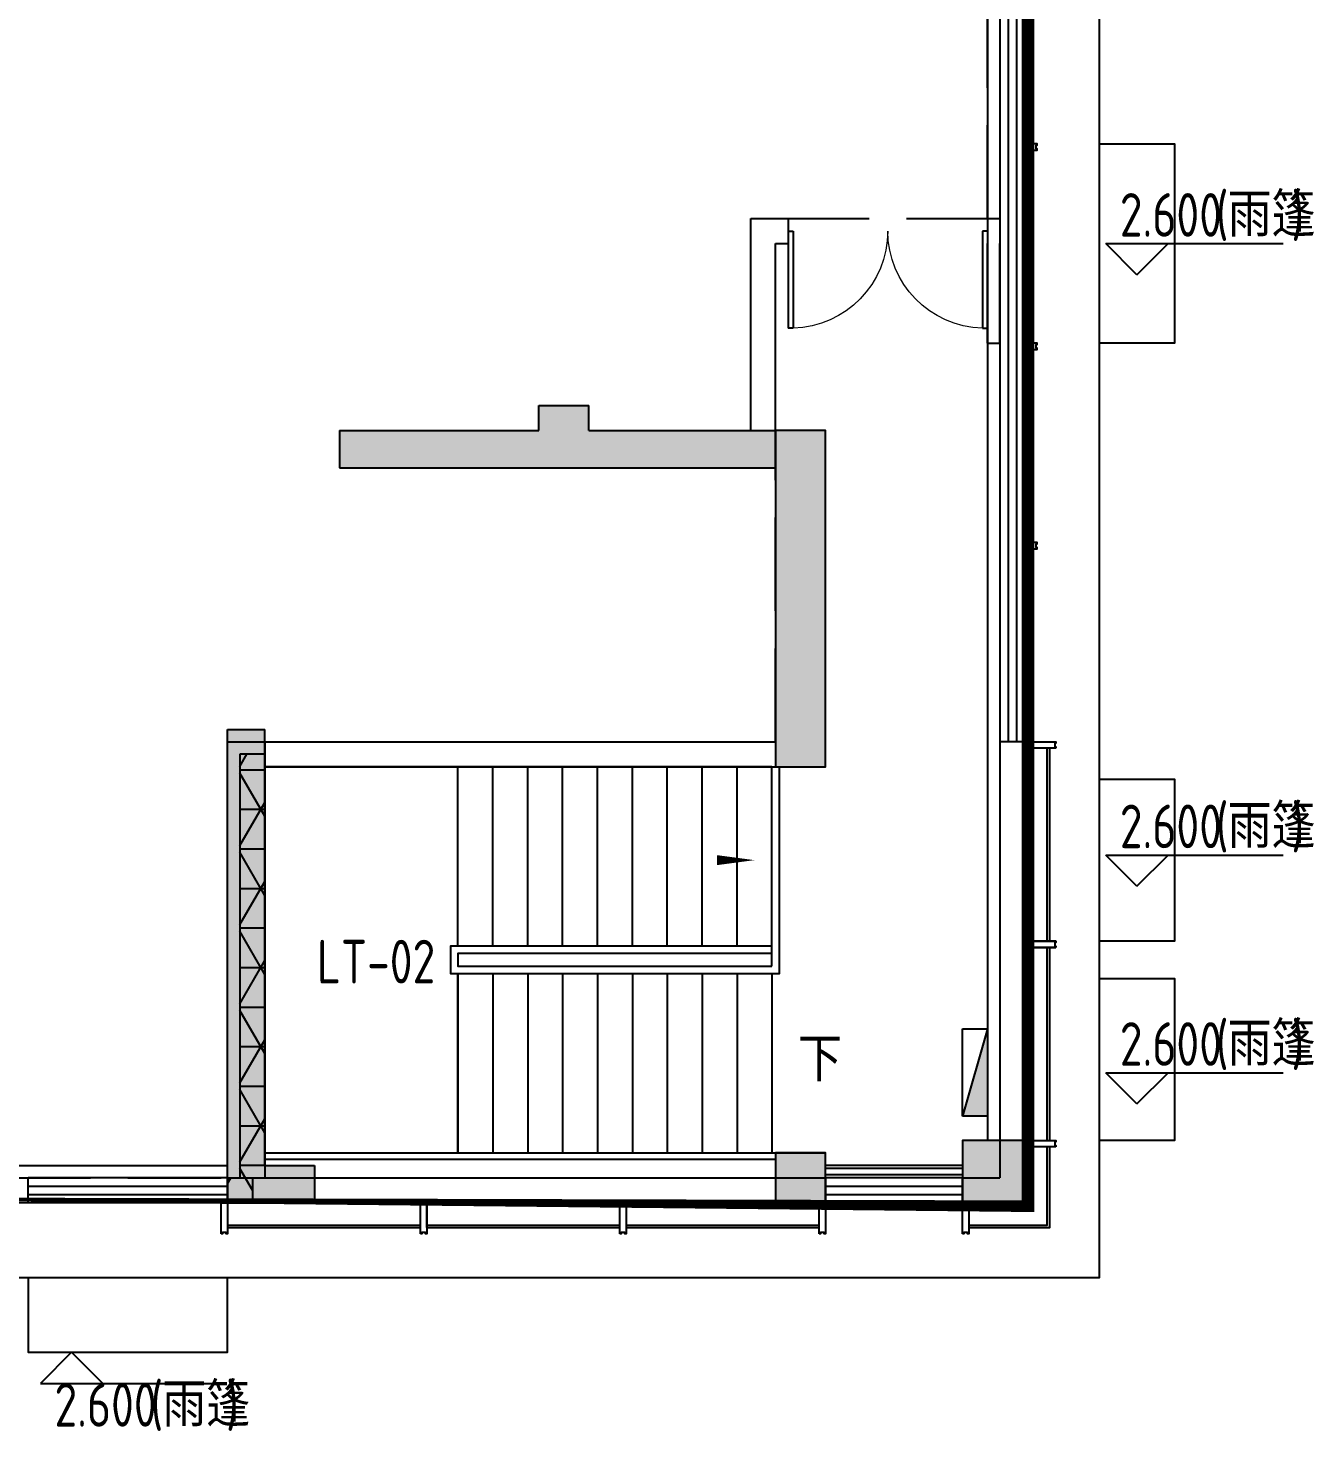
# Model space of a CAD drawing. Extents: x 512858 to 514372, y -232486 to -231710.
# Drawn here: x 513814.87 to 513825.19, y -232343.88 to -232332.62 of the extents above; entities that cross this region are included whole.
import ezdxf

# ---------------------------------------------------------------- set-up
doc = ezdxf.new("R2010")
doc.units = 0
doc.header["$LTSCALE"] = 1000
doc.linetypes.add('DASH', pattern=[0.35, 0.25, -0.1])
doc.layers.get('0').update_dxf_attribs({"color": 252})
for name, color, linetype in [('0-灰色石材', 253, 'Continuous'), ('6#-造型-1F（实施版）金属型材-METAL-S', 253, 'Continuous'), ('6#-造型-银白色铝板', 252, 'Continuous'), ('A-ANNO-100-DIM-E', 253, 'Continuous'), ('A-ANNO-100-TXT', 252, 'Continuous'), ('A-DOOR', 252, 'Continuous'), ('A-METAL-E', 253, 'Continuous'), ('A-PATT-COLU', 253, 'Continuous'), ('A-STAIR', 252, 'Continuous'), ('A-STR-CONC-B', 252, 'Continuous'), ('A-STR-CONC-C', 253, 'Continuous'), ('A-STR-CONC-E', 253, 'Continuous'), ('A-STR-CONC-H', 253, 'Continuous'), ('A-WALL-S', 252, 'Continuous'), ('A-WINDOW', 253, 'Continuous'), ('DIM_SYMB', 252, 'Continuous'), ('PUB_HATCH', 252, 'Continuous'), ('STAIR', 252, 'Continuous'), ('WALL', 252, 'Continuous'), ('面积', 6, 'Continuous')]:
    doc.layers.add(name, color=color, linetype=linetype)
doc.layers.add('P-FIRE-FH', color=252, linetype='Continuous', lineweight=25)
doc.layers.add('面积-计容-餐饮便利店-1', color=3, linetype='Continuous', lineweight=0)
doc.styles.add('TYDG_02', font='TSSDENG.shx', dxfattribs={"width": 0.8, "bigfont": 'hztxt.shx'})
pattern_1 = [(0, (513858.5324277764, -232374.4523006194), (0, 0.3175), []), (60, (513858.5324277764, -232374.4523006194), (-0.2749630657015593, 0.15875), []), (120, (513858.5324277764, -232374.4523006194), (-0.2749630657015593, -0.1587499999999999), [])]

# ---------------------------------------------------------------- blocks, each defined once
blk = doc.blocks.new('2新12$TwtSys$00000434')
for p, q in [((-0.5, 0.5), (-0.5, -0.5)), ((-0.5, -0.5), (0.5, 0.5)), ((0.5, 0.5), (-0.5, 0.5)), ((0.5, -0.5), (0.5, 0.5)), ((-0.5, -0.5), (0.5, -0.5))]:
    blk.add_line(p, q)
blk.add_solid([(0.5, -0.5), (0.5, 0.5), (-0.5, -0.5)])
blk = doc.blocks.new('2新73A$C24E84E36')
at = {"layer": 'P-FIRE-FH', "xscale": -700, "yscale": 200, "zscale": 700, "rotation": 90}
blk.add_blockref('2新12$TwtSys$00000434', (33200.00000140583, 945.592656671306), dxfattribs=at)
blk = doc.blocks.new('2新154_FZH')
blk.add_lwpolyline([(-0.5, -0.5), (0.5, -0.5), (0.5, 0.5), (-0.5, 0.5)], close=True)
at = {"layer": 'PUB_HATCH'}
blk.add_solid([(-0.5, -0.5), (0.5, -0.5), (-0.5, 0.5), (0.5, 0.5)], dxfattribs=at)
blk = doc.blocks.new('2新692F柱')
at = {"layer": 'A-PATT-COLU'}
for points in [[(-39395.35756773228, -25897.76591123528), (-39162.0243409771, -25797.76585794636), (-39162.02434097696, -25597.76585794638), (-39562.02434097696, -25597.76585794638), (-39562.02434097715, -25797.7660178134)], [(-41162.02370150599, -26097.76857568798), (-39462.02402124257, -26097.76585794609), (-39395.3576743104, -25897.76591123537), (-39562.02434097715, -25797.7660178134), (-41162.02418110759, -25797.76857568836)], [(-39395.35756773228, -25897.76591123528), (-39462.02434097696, -26097.76585794635), (-37662.02434097689, -26097.76585794635), (-37662.02434097689, -25797.76585794635), (-39162.0243409771, -25797.76585794636)], [(-42062.02434097691, -31997.7658579464), (-41762.02434097697, -31697.7658579464), (-41762.02434097696, -28197.76585794638), (-42062.02434097696, -28197.76585794638)], [(-41762.02434097697, -31697.7658579464), (-42062.02434097691, -31997.7658579464), (-41362.02434097693, -31997.76585794638), (-41362.02434097693, -31697.76585794638)]]:
    blk.add_hatch(color=256, dxfattribs=at).paths.add_polyline_path(points)
at = {"layer": 'A-STR-CONC-B'}
for p, q in [((-39562.02434097715, -25797.7660178134), (-39562.02434097696, -25597.76585794638)), ((-39562.02434097696, -25597.76585794638), (-39162.02434097696, -25597.76585794638)), ((-39162.0243409771, -25797.76585794636), (-39162.02434097696, -25597.76585794638)), ((-41162.02418110759, -25797.76857568836), (-39562.02434097715, -25797.7660178134)), ((-41162.02418110759, -25797.76857568836), (-41162.02370150599, -26097.76857568798)), ((-39162.0243409771, -25797.76585794636), (-37662.02434097689, -25797.76585794635)), ((-41162.02370150599, -26097.76857568798), (-39462.02402124257, -26097.76585794609)), ((-39462.02434097696, -26097.76585794635), (-37662.02434097689, -26097.76585794635)), ((-42062.02434097691, -31997.7658579464), (-42062.02434097696, -28197.76585794638)), ((-42062.02434097696, -28197.76585794638), (-41762.02434097696, -28197.76585794638)), ((-41762.02434097697, -31697.7658579464), (-41762.02434097696, -28197.76585794638)), ((-41762.02434097697, -31697.7658579464), (-41362.02434097693, -31697.76585794638)), ((-41362.02434097693, -31697.76585794638), (-41362.02434097693, -31997.76585794638)), ((-42062.02434097691, -31997.7658579464), (-41362.02434097693, -31997.76585794638))]:
    blk.add_line(p, q, dxfattribs=at)
at = {"layer": 'A-STR-CONC-C'}
for p, xscale, yscale, zscale, rotation in [((-37462.02434097695, -27147.76585849337), 399.9999999999345, 2699.999998905987, 2699.999998905987, 359.9999999999729), ((-35912.02434097672, -31747.76585794663), 499.9999999995634, 499.9999999995634, 499.9999999995634, 5.16933e-11), ((-37462.02434097675, -31797.76585794651), 399.9999999994179, 399.9999999994179, 399.9999999994179, 4.53359e-11)]:
    blk.add_blockref('2新154_FZH', p, dxfattribs=dict(at, xscale=xscale, yscale=yscale, zscale=zscale, rotation=rotation))
blk = doc.blocks.new('2新157a-dahsedfweo334')
at = {"layer": '6#-造型-1F（实施版）金属型材-METAL-S'}
blk.add_lwpolyline([(2186872.201774191, 353421.0987316766), (2186922.201774191, 353421.0987316766), (2186922.201774191, 353521.0987316763), (2186912.201774191, 353521.0987316763), (2186912.201774191, 353511.0987316763), (2186882.201774191, 353511.0987316763), (2186882.201774191, 353521.0987316765), (2186872.201774191, 353521.0987316765)], close=True, dxfattribs=at)
blk = doc.blocks.new('2新164a-waraet5465478')
at = {"layer": '6#-造型-1F（实施版）金属型材-METAL-S'}
blk.add_lwpolyline([(2224547.201306965, 326871.1637832528), (2224547.201306965, 327121.1637832531), (2224597.201306965, 327121.1637832531), (2224597.201306965, 326871.1637832529), (2224587.201306965, 326871.1637832529), (2224587.201306965, 326881.1637832529), (2224557.201306965, 326881.1637832528), (2224557.201306965, 326871.1637832528)], close=True, dxfattribs=at)
blk = doc.blocks.new('2新160a-dsrtr678jfghj')
at = {"layer": '0-灰色石材'}
for p, q in [((2321975.643750187, 552547.9219618023), (2323525.78880567, 552547.9219618023)), ((2321975.643750187, 552527.9219618023), (2323525.78880567, 552527.9219618023)), ((2323575.78880567, 552547.9219618023), (2325125.78880567, 552547.9219618023)), ((2323575.78880567, 552527.9219618023), (2325125.78880567, 552527.9219618023)), ((2325175.78880567, 552547.9219618023), (2326725.655223631, 552547.9219618023)), ((2325175.78880567, 552527.9219618023), (2326725.655223631, 552527.9219618023))]:
    blk.add_line(p, q, dxfattribs=at)
for points in [[(2328555.643367365, 554827.9763276392), (2328555.643367365, 556378.0636250164)], [(2328575.643367365, 554827.9763276392), (2328575.643367365, 556378.0636250164)], [(2328555.643367365, 553227.9219618018), (2328555.643367365, 554778.009259179)], [(2328575.643367365, 553227.9219618018), (2328575.643367365, 554778.009259179)], [(2327925.78880567, 552527.9219618023), (2328575.643367365, 552527.9219618023), (2328575.643367365, 553177.9548933415)], [(2327925.78880567, 552547.9219618023), (2328555.643367365, 552547.9219618023), (2328555.643367365, 553177.9548933415)]]:
    blk.add_lwpolyline(points, dxfattribs=at)
at = {"layer": '6#-造型-1F（实施版）金属型材-METAL-S'}
for p, q in [((2328475.643292546, 561227.5716712015), (2328375.788805669, 561227.5716712014)), ((2328375.788805669, 559577.5716687691), (2328475.643292545, 559577.5716687692)), ((2328465.643292545, 559587.5716687692), (2328465.643292545, 559617.571668769)), ((2328475.643292545, 559587.5716687692), (2328465.643292545, 559587.5716687692)), ((2328475.643292545, 559577.5716687692), (2328475.643292545, 559587.5716687692)), ((2328375.643292546, 558027.5716663371), (2328375.78880567, 558017.571666337)), ((2328375.788805669, 558027.5716663371), (2328375.643292546, 558027.5716663371)), ((2328375.643292546, 557987.5716663373), (2328375.643292546, 557977.5716663371)), ((2328375.788805669, 557987.5716663373), (2328375.643292546, 557987.5716663373)), ((2328375.643292546, 557977.5716663371), (2328375.788805669, 557977.5716663371)), ((2328475.643292546, 558027.5716663371), (2328375.788805669, 558027.5716663371)), ((2328375.78880567, 558017.571666337), (2328375.788805669, 558027.5716663371)), ((2328375.78880567, 558017.571666337), (2328385.643292546, 558017.571666337)), ((2328375.788805669, 557987.5716663373), (2328375.78880567, 558017.571666337)), ((2328385.643292546, 557987.5716663372), (2328375.788805669, 557987.5716663373)), ((2328375.788805669, 557977.5716663371), (2328375.788805669, 557987.5716663373)), ((2328375.788805669, 557977.5716663371), (2328475.643292546, 557977.5716663371)), ((2328385.643292546, 558017.571666337), (2328385.643292546, 557987.5716663372)), ((2328465.643292546, 557987.5716663372), (2328465.643292546, 558017.571666337)), ((2328465.643292546, 558017.571666337), (2328475.643292546, 558017.5716663371)), ((2328475.643292546, 557987.5716663372), (2328465.643292546, 557987.5716663372)), ((2328475.643292546, 558017.5716663371), (2328475.643292546, 558027.5716663371)), ((2328475.643292546, 557977.5716663371), (2328475.643292546, 557987.5716663372)), ((2328625.78861659, 554827.9000137085), (2328425.788816985, 554827.9554066954)), ((2328425.788303128, 554777.9000137085), (2328625.78861659, 554777.9000137085)), ((2323575.78880567, 552527.9219618023), (2323575.78880567, 552727.9219618019))]:
    blk.add_line(p, q, dxfattribs=at)
at = {"layer": '6#-造型-银白色铝板'}
for name, p, rotation in [('2新157a-dahsedfweo334', (1974954.54456087, 2748099.773445392), 270), ('2新157a-dahsedfweo334', (1974954.54456087, 2746499.77344296), 270), ('2新157a-dahsedfweo334', (1974954.544560872, 2744899.773440528), 270), ('2新164a-waraet5465478', (2655496.953283028, -1668169.2474401), 90), ('2新164a-waraet5465478', (2655496.952567392, -1669769.192047786), 90), ('2新164a-waraet5465478', (2655496.952588924, -1671369.279345164), 90)]:
    blk.add_blockref(name, p, dxfattribs=dict(at, rotation=rotation))
for p in [(97378.58819281727, 225606.7043253869), (98978.58749871235, 225606.7581785447), (100578.5874987124, 225606.7581785447), (102178.453916674, 225606.7581785436), (103328.4539312636, 225606.7581823522)]:
    blk.add_blockref('2新164a-waraet5465478', p, dxfattribs=at)
blk = doc.blocks.new('2新13$WINLIB2D$00000001')
at = {"color": 0}
for points in [[(-0.4999999999999964, 0.5000000000000142), (-0.4999999999999964, -0.4999999999999858)], [(-0.4999999999999964, 0.5000000000000142), (0.5000000000000036, 0.5000000000000142)], [(0.5000000000000036, -0.4999999999999858), (0.5000000000000036, 0.5000000000000142)], [(0.5000000000000036, 0.1666666666666714), (-0.4999999999999964, 0.1666666666666714)], [(0.5000000000000036, -0.1666666666666572), (-0.4999999999999964, -0.1666666666666572)], [(-0.4999999999999964, -0.4999999999999858), (0.5000000000000036, -0.4999999999999858)]]:
    blk.add_lwpolyline(points, dxfattribs=at)
blk = doc.blocks.new('2新04$DorLib2D$00000002')
for p, q in [((-0.5, -1e-16), (-0.5000000000000007, 0.4875)), ((-0.4750000000000007, 0.4875), (-0.5000000000000007, 0.4875)), ((-0.475, 0), (-0.4750000000000007, 0.4875)), ((0.475, 0), (0.4750000000000007, 0.4875)), ((0.4750000000000007, 0.4875), (0.5000000000000007, 0.4875)), ((0.5, -1e-16), (0.5000000000000007, 0.4875)), ((-0.5, -1e-16), (-0.475, 0)), ((0.5, -1e-16), (0.475, 0))]:
    blk.add_line(p, q)
at = {"lineweight": 13}
for centre, start, end in [((-0.4875, 0), 0, 88.53071641864632), ((0.4875, 0), 91.46928358135371, 180)]:
    blk.add_arc(centre, 0.4875, start, end, dxfattribs=at)

msp = doc.modelspace()

# ---------------------------------------------------------------- hatches: boundary and pattern name
at = {"layer": 'A-PATT-COLU'}
h = msp.add_hatch(dxfattribs=at)
h.set_pattern_fill('NET3', color=252, scale=0.1, style=0)
h.set_pattern_definition(pattern_1)
h.paths.add_polyline_path([(513816.7704034354, -232338.4500664774), (513816.5704034354, -232338.4500664774), (513816.5704034354, -232341.8500664773), (513816.6704851096, -232341.9501481515), (513816.6704851096, -232341.8500664773), (513816.7704034354, -232341.8500664773)], flags=17)
h = msp.add_hatch(dxfattribs=at)
h.set_pattern_fill('NET3', color=252, scale=0.1, style=0)
h.set_pattern_definition(pattern_1)
h.paths.add_polyline_path([(513816.4705087744, -232342.0500664773), (513816.6704851096, -232342.0500664773), (513816.6704851096, -232341.9501481515), (513816.5704034354, -232341.8500664773), (513816.4705087744, -232341.8500664773), (513816.4705087744, -232341.9500664774)], flags=17)

# ---------------------------------------------------------------- linework, layer by layer
at = {"color": 252, "linetype": 'DASH', "ltscale": 0.003}
msp.add_lwpolyline([(513800.2704034354, -232334.6500645872), (513797.7204034354, -232334.6500647685), (513797.7204034354, -232337.0500646779), (513797.8204034354, -232337.0500646779), (513797.8204034354, -232340.4500646779), (513811.4704034354, -232340.4501509286), (513811.4704034354, -232341.8500664773), (513816.4704034354, -232341.8500664773), (513816.4704034354, -232338.3500650727), (513820.8704314363, -232338.350150756), (513820.8704033855, -232334.1500664694), (513822.5704035682, -232334.1500664694), (513822.5704059104, -232331.7500664773), (513822.3704034354, -232331.7500664773), (513822.3704034354, -232331.5500664773), (513813.7204034354, -232331.5500664773), (513813.7204034354, -232336.0500664773), (513800.2704034354, -232336.0500664773)], close=True, dxfattribs=at)
at = {"layer": 'A-ANNO-100-DIM-E', "color": 252}
for p, q in [((513823.7704033925, -232334.6012820305), (513823.5204033925, -232334.3512820305)), ((513823.5204033925, -232334.3512820305), (513824.9434033924, -232334.3512820305)), ((513823.7704033925, -232334.6012820305), (513824.0204033925, -232334.3512820305)), ((513823.7704042324, -232339.509493117), (513823.5204042324, -232339.259493117)), ((513823.5204042324, -232339.259493117), (513824.9434042324, -232339.259493117)), ((513823.7704042324, -232339.509493117), (513824.0204042324, -232339.259493117)), ((513823.7704042324, -232341.2563665343), (513823.5204042324, -232341.0063665343)), ((513823.5204042324, -232341.0063665343), (513824.9434042324, -232341.0063665343)), ((513823.7704042324, -232341.2563665343), (513824.0204042324, -232341.0063665343)), ((513815.2201316314, -232343.2500664694), (513814.9701316314, -232343.5000664694)), ((513815.2201316314, -232343.2500664694), (513815.4701316314, -232343.5000664694)), ((513814.9701316314, -232343.5000664694), (513816.3931316314, -232343.5000664694))]:
    msp.add_line(p, q, dxfattribs=at)
at = {"layer": 'A-METAL-E', "color": 252}
for points in [[(513764.7704033855, -232324.4500664197), (513786.9704033855, -232324.4500664197), (513786.9704033855, -232338.4500646699), (513795.4704033855, -232338.4500646699), (513795.4704033855, -232341.2500646699), (513810.5704033855, -232341.2500646699), (513810.5704033855, -232342.6500664694), (513823.4704033889, -232342.6500664694), (513823.4704033889, -232313.7500663767), (513806.6702036904, -232313.7500664723)], [(513823.4704033889, -232333.5500336548), (513824.070403396, -232333.5500336548), (513824.070403396, -232335.1500336548), (513823.4704033889, -232335.1500336811)], [(513823.4704033889, -232338.6500646699), (513824.070403396, -232338.6500646699), (513824.070403396, -232339.9500646174), (513823.4704033889, -232339.9500646436)], [(513823.4704033889, -232340.2500664169), (513824.070403396, -232340.2500664169), (513824.070403396, -232341.5500664169), (513823.4704033889, -232341.5500664431)], [(513822.3704034354, -232341.7750664773), (513821.2704034354, -232341.7750664773)], [(513822.3704034354, -232341.8250664774), (513821.2704034354, -232341.8250664774)], [(513814.8704034354, -232342.6500664694), (513814.8704034354, -232343.2500664694), (513816.4704034354, -232343.2500664694), (513816.4704034354, -232342.6500664694)]]:
    msp.add_lwpolyline(points, dxfattribs=at)
at = {"layer": 'A-STAIR', "color": 252}
for p, q in [((513818.3204851095, -232338.5500664773), (513816.7704851095, -232338.5500664773)), ((513816.7704851095, -232338.5500664773), (513816.7704851095, -232341.6500664773)), ((513820.8404851095, -232338.5500664773), (513818.3204851095, -232338.5500664773)), ((513818.3204851095, -232339.9900664773), (513818.3204851095, -232338.5500664773)), ((513818.3204851095, -232339.9900664773), (513818.3204851095, -232338.5500664773)), ((513818.6004851095, -232339.9900664773), (513818.6004851095, -232338.5500664773)), ((513818.8804851095, -232339.9900664773), (513818.8804851095, -232338.5500664773)), ((513819.1604851095, -232339.9900664773), (513819.1604851095, -232338.5500664773)), ((513819.4404851096, -232339.9900664773), (513819.4404851096, -232338.5500664773)), ((513819.7204851095, -232339.9900664773), (513819.7204851095, -232338.5500664773)), ((513820.0004851096, -232339.9900664773), (513820.0004851096, -232338.5500664773)), ((513820.2804851095, -232339.9900664773), (513820.2804851095, -232338.5500664773)), ((513820.5604851096, -232339.9900664773), (513820.5604851096, -232338.5500664773)), ((513820.8404851095, -232338.5500664773), (513820.9004851095, -232338.5500664773)), ((513818.3204851095, -232340.2100664773), (513818.3204851095, -232341.6500664773)), ((513818.3204851095, -232341.6500664773), (513818.3204851095, -232340.2100664773)), ((513818.6004851095, -232340.2100664773), (513818.6004851095, -232341.6500664773)), ((513818.8804851095, -232340.2100664773), (513818.8804851095, -232341.6500664773)), ((513819.1604851095, -232340.2100664773), (513819.1604851095, -232341.6500664773)), ((513819.4404851096, -232340.2100664773), (513819.4404851096, -232341.6500664773)), ((513819.7204851095, -232340.2100664773), (513819.7204851095, -232341.6500664773)), ((513820.0004851096, -232340.2100664773), (513820.0004851096, -232341.6500664773)), ((513820.2804851095, -232340.2100664773), (513820.2804851095, -232341.6500664773)), ((513820.5604851096, -232340.2100664773), (513820.5604851096, -232341.6500664773)), ((513820.8404851095, -232340.2100664773), (513820.8404851095, -232341.6500664773)), ((513816.7704851095, -232341.6500664773), (513818.3204851095, -232341.6500664773)), ((513818.3204851095, -232341.6500664773), (513820.8404851095, -232341.6500664773)), ((513816.7704852847, -232341.7001521607), (513820.8704034354, -232341.7001364014))]:
    msp.add_line(p, q, dxfattribs=at)
for points in [[(513820.8394851096, -232339.9900664773), (513818.2604851095, -232339.9900664773), (513818.2604851095, -232340.2100664773), (513820.9004851095, -232340.2100664773), (513820.9004851095, -232338.5500664773)], [(513820.8404851095, -232340.1500664773), (513820.8404851095, -232338.5500664773)], [(513820.8394851096, -232340.0500664773), (513818.3204851095, -232340.0500664773), (513818.3204851095, -232340.1500664773), (513820.8394851096, -232340.1500664773)]]:
    msp.add_lwpolyline(points, dxfattribs=at)
at = {"layer": 'A-STR-CONC-E', "color": 252}
msp.add_lwpolyline([(513822.5704059104, -232331.7500664773), (513822.5704059104, -232341.5500664773)], dxfattribs=at)
at = {"layer": 'A-STR-CONC-H', "color": 252}
for points in [[(513805.1704070838, -232314.9500664774), (513805.4704070838, -232314.9500664774), (513805.4704070838, -232315.2500664773), (513806.0704034354, -232315.2500664773), (513806.0704034354, -232314.9500664774), (513806.4704070838, -232314.9500664774), (513806.4704070838, -232314.3500664773), (513822.8704034372, -232314.3500661784), (513822.8704034372, -232342.0500664652), (513811.1704034354, -232342.0500664774), (513811.1704034354, -232340.6500646778), (513796.0704034354, -232340.6500646778), (513796.0704034354, -232337.8500646779), (513789.1704034354, -232337.8500646779), (513789.1704034354, -232322.2500660348), (513765.1704034354, -232322.2500660348)], [(513811.7954034354, -232341.7500664773), (513816.4704034354, -232341.7500664773)], [(513822.3704034354, -232341.7500664773), (513821.2704034354, -232341.7500664773)]]:
    msp.add_lwpolyline(points, dxfattribs=at)
at = {"layer": 'A-WALL-S', "color": 252}
for p, q in [((513820.6704033855, -232335.8500664773), (513820.6704033855, -232334.1500664694)), ((513820.6704033855, -232334.1500664694), (513820.9704035682, -232334.1500664694)), ((513822.5704035682, -232334.1500664694), (513822.6704035423, -232334.1500664694)), ((513820.8704033855, -232335.8500664773), (513820.8704033855, -232334.3500664693)), ((513820.8704033855, -232334.3500664693), (513820.9704035682, -232334.3500664693)), ((513822.5704035424, -232335.1500664718), (513822.5704035424, -232334.3500664693)), ((513822.6704035423, -232335.1500664718), (513822.6704035423, -232334.3500664693)), ((513822.5704035424, -232335.1500664718), (513822.6704035423, -232335.1500664718)), ((513820.6704033855, -232335.8500664773), (513820.8704033855, -232335.8500664773)), ((513816.7704034352, -232338.3500664773), (513820.8704034352, -232338.3500664693)), ((513816.7704034352, -232338.3500664773), (513816.7704034356, -232338.5500664773)), ((513820.8704034352, -232338.3500664693), (513820.8704034356, -232338.5500664694)), ((513822.6704036441, -232338.3500664716), (513822.670403443, -232341.8500664773)), ((513822.8704036441, -232338.3500664831), (513822.6704036441, -232338.3500664716)), ((513822.8704036441, -232338.3500664831), (513822.8704034315, -232342.0500664773)), ((513816.5704034354, -232338.4500664774), (513816.5704034354, -232341.8500664773)), ((513816.7704034354, -232338.4500664774), (513816.5704034354, -232338.4500664774)), ((513816.7704034354, -232338.4500664774), (513816.7704034354, -232341.8500664773)), ((513816.7704034356, -232338.5500664773), (513820.8704034356, -232338.5500664694)), ((513816.4704034354, -232341.8500664773), (513816.4705087744, -232341.8500664773)), ((513816.4705087744, -232341.8500664773), (513816.4705087744, -232342.0500664773)), ((513816.4705087744, -232341.8500664773), (513816.5704034354, -232341.8500664773)), ((513816.6704851096, -232341.8500664773), (513821.2704034354, -232341.8500664773)), ((513816.6704851096, -232341.8500664773), (513816.6704851096, -232342.0500664773)), ((513822.3704034354, -232341.8500664773), (513822.670403443, -232341.8500664773)), ((513816.4704034354, -232342.0500664773), (513816.4705087744, -232342.0500664773)), ((513816.4705087744, -232342.0500664773), (513816.6704851096, -232342.0500664773)), ((513816.6704851096, -232342.0500664773), (513821.2704034354, -232342.0500664773)), ((513822.3704034354, -232342.0500664773), (513822.8704034315, -232342.0500664773))]:
    msp.add_line(p, q, dxfattribs=at)
for points in [[(513820.9704035682, -232334.1500664694), (513820.9704035682, -232334.3500664693)], [(513822.5704035682, -232334.1500664694), (513822.5704035682, -232334.3500664693)], [(513816.4704034354, -232341.8500664773), (513816.4704034354, -232342.0500664773)], [(513821.2704034354, -232341.8500664773), (513821.2704034354, -232342.0500664773)], [(513822.3704034354, -232341.8500664773), (513822.3704034354, -232342.0500664773)]]:
    msp.add_lwpolyline(points, dxfattribs=at)
at = {"layer": 'A-WINDOW', "color": 252}
for p, q in [((513822.6704034853, -232331.9500664772), (513822.6704035423, -232334.2500664718)), ((513822.737070152, -232331.9500664773), (513822.737070209, -232334.2500664702)), ((513822.8037368186, -232331.9500664774), (513822.8037368757, -232334.2500664685)), ((513822.8704034853, -232331.9500664775), (513822.8704035424, -232334.2500664669)), ((513822.6704035423, -232334.2500664718), (513822.6704036441, -232338.3500664716)), ((513822.737070209, -232334.2500664702), (513822.7370703107, -232338.3500664754)), ((513822.8037368757, -232334.2500664685), (513822.8037369774, -232338.3500664793)), ((513822.8704035424, -232334.2500664669), (513822.8704036441, -232338.3500664831))]:
    msp.add_line(p, q, dxfattribs=at)
at = {"layer": 'DIM_SYMB', "color": 252}
msp.add_lwpolyline([(513820.9804851096, -232340.9000664773, 0, 0, 0), (513817.5454851096, -232340.9000664773, 0, 0, 0), (513817.5454851096, -232339.3000664773, 0, 0, 0), (513820.7004851095, -232339.3000664773, 0, 0.08, 0), (513820.4004851095, -232339.3000664773, 0, 0, 0)], format="xyseb", dxfattribs=at)
at = {"layer": 'STAIR', "color": 252}
msp.add_line((513816.7704851096, -232341.6501521607), (513821.2704442826, -232341.6501364014), dxfattribs=at)
at = {"layer": 'WALL', "color": 252}
for p, q in [((513816.4705087744, -232341.8501521607), (513816.6704851096, -232341.8501521607)), ((513816.4705087744, -232341.8501521607), (513816.4705087744, -232342.0501521607)), ((513816.6704851096, -232341.8501521607), (513816.6704851096, -232342.0501521607)), ((513816.4705087744, -232342.0501521607), (513816.6704851096, -232342.0501521607))]:
    msp.add_line(p, q, dxfattribs=at)
at = {"layer": '面积-计容-餐饮便利店-1', "color": 3, "const_width": 0.1}
msp.add_lwpolyline([(513822.8954033849, -232314.3250663839), (513806.4454070838, -232314.3250664775), (513806.4454070838, -232315.3250664773), (513805.4954070838, -232315.3250664773), (513805.4954070838, -232314.9501228202, 0.4477976251661596), (513804.7883621013, -232314.3250664773), (513797.1703985709, -232314.3250664773, 0.4142685242286276), (513796.5454034354, -232314.9501837677), (513796.5454034354, -232315.3250664773), (513795.5954034354, -232315.3250664773), (513795.5954034354, -232314.3250664773), (513772.5454034354, -232314.3250664773), (513772.5454034354, -232322.2750660348), (513789.1454034354, -232322.2750660348), (513789.1454034354, -232337.8750679039), (513796.0454034354, -232337.8750679039), (513796.1704033855, -232337.7500646698), (513796.1704034354, -232334.5500646778), (513797.6704033855, -232334.5500646778), (513797.6704033855, -232340.6750646778), (513811.1454034352, -232340.6750646778), (513811.1454034354, -232342.0750664774), (513822.8954034373, -232342.0750664773)], format="xyb", close=True, dxfattribs=at)

# ---------------------------------------------------------------- block references
at = {"color": 252, "xscale": 0.001, "yscale": 0.001, "zscale": 0.001}
msp.add_blockref('2新692F柱', (513858.5324277764, -232310.0523006194), dxfattribs=at)
at = {"layer": '6#-造型-银白色铝板', "color": 252, "xscale": 0.001, "yscale": 0.001, "zscale": 0.001}
msp.add_blockref('2新160a-dsrtr678jfghj', (511494.4946144299, -232894.7779884271), dxfattribs=at)
at = {"layer": 'A-DOOR', "color": 252, "xscale": 1.6, "yscale": -1.6, "zscale": 0.2}
msp.add_blockref('2新04$DorLib2D$00000002', (513821.7704035682, -232334.2500664694), dxfattribs=at)
at = {"layer": 'A-WINDOW', "color": 252, "zscale": 0.2}
for p, xscale, yscale in [((513815.6704034354, -232341.9500664774), -1.6, 0.2), ((513821.8204034354, -232341.9500664774), -1.1, -0.2)]:
    msp.add_blockref('2新13$WINLIB2D$00000001', p, dxfattribs=dict(at, xscale=xscale, yscale=yscale))
at = {"layer": '面积', "color": 252, "xscale": 0.001, "yscale": 0.001, "zscale": 0.001}
msp.add_blockref('2新73A$C24E84E36', (513789.2704033855, -232341.9500664693), dxfattribs=at)

# ---------------------------------------------------------------- texts
at = {"layer": 'A-ANNO-100-DIM-E', "color": 252, "style": 'TYDG_02', "width": 0.8}
for s, p in [('2.600', (513823.632296305, -232334.2957505344)), ('(', (513824.4045141528, -232334.2957505344)), (')', (513825.0111808194, -232334.2957505344)), ('(', (513824.4045149927, -232339.2039616209)), (')', (513825.0111816594, -232339.2039616209)), ('2.600', (513823.6322971449, -232339.2039616209)), ('2.600', (513823.6322971449, -232340.9508350382)), ('(', (513824.4045149927, -232340.9508350382)), (')', (513825.0111816594, -232340.9508350382)), ('(', (513815.8542423917, -232343.8472646321)), (')', (513816.4609090583, -232343.8472646321)), ('2.600', (513815.0820245439, -232343.8472646321))]:
    msp.add_text(s, height=0.35, dxfattribs=at).set_placement(p)
at = {"layer": 'A-ANNO-100-DIM-E', "color": 252, "style": 'TYDG_02'}
for p in [(513824.4978474861, -232334.2957505344), (513824.497848326, -232339.2039616209), (513824.497848326, -232340.9508350382), (513815.947575725, -232343.8472646321)]:
    msp.add_text('雨篷', height=0.3525925925925926, dxfattribs=at).set_placement(p)
at = {"layer": 'A-ANNO-100-TXT', "color": 252, "style": 'TYDG_02', "width": 0.8}
msp.add_text('LT-02', height=0.35, dxfattribs=at).set_placement((513817.1887590455, -232340.2894146072))
at = {"layer": 'DIM_SYMB', "color": 252, "style": 'TYDG_02'}
msp.add_text('下', height=0.3525925925925926, dxfattribs=at).set_placement((513821.0504851096, -232341.0750664774))

doc.saveas('drawing.dxf')
